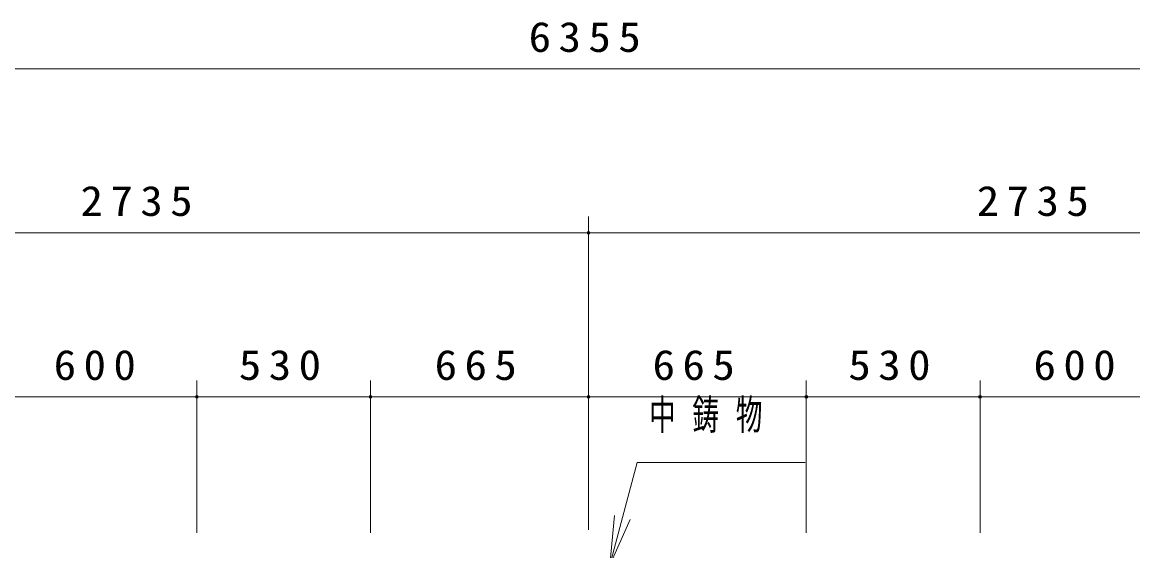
# Model space of a CAD drawing. Units: millimetres on the paper, scale 1:50. Extents: x 197 to 617, y 140 to 437.
# Drawn here: x 269 to 336.8, y 265 to 297.2 of the extents above; entities that cross this region are included whole.
import ezdxf

# ---------------------------------------------------------------- set-up
doc = ezdxf.new("R2010")
doc.units = ezdxf.units.MM
doc.layers.add('補助', color=2, linetype='Continuous', lineweight=13)
doc.styles.add('ＭＳ ゴシック', font='')
doc.styles.get('ＭＳ ゴシック').set_extended_font_data('MS Gothic')

# ---------------------------------------------------------------- blocks, each defined once
blk = doc.blocks.new('dimension_origin')
at = {"color": 0, "linetype": 'Continuous', "lineweight": -2}
blk.add_circle((0, 0), 1.25, dxfattribs=at)

msp = doc.modelspace()

# ---------------------------------------------------------------- linework, layer by layer
at = {"layer": '補助'}
for p, q in [((240.026, 294.383), (367.135, 294.383)), ((303.581, 266.272), (303.581, 285.383)), ((303.581, 266.272), (303.581, 285.383)), ((248.881, 284.383), (303.581, 284.383)), ((303.581, 284.383), (358.281, 284.383)), ((279.681, 266.098), (279.681, 275.383)), ((279.681, 266.098), (279.681, 275.383)), ((290.281, 266.098), (290.281, 275.383)), ((290.281, 266.098), (290.281, 275.383)), ((303.581, 266.272), (303.581, 275.383)), ((303.581, 266.272), (303.581, 275.383)), ((316.881, 266.098), (316.881, 275.383)), ((316.881, 266.098), (316.881, 275.383)), ((327.481, 266.098), (327.481, 275.383)), ((327.481, 266.098), (327.481, 275.383)), ((267.681, 274.383), (279.681, 274.383)), ((279.681, 274.383), (290.281, 274.383)), ((290.281, 274.383), (303.581, 274.383)), ((303.581, 274.383), (316.881, 274.383)), ((316.881, 274.383), (327.481, 274.383)), ((327.481, 274.383), (339.481, 274.383)), ((305.657, 267.026), (306.557, 270.383)), ((306.557, 270.383), (307.557, 270.383)), ((307.557, 270.383), (316.819, 270.383)), ((305.174, 267.155), (304.881, 264.128)), ((304.881, 264.128), (305.657, 267.026)), ((306.14, 266.896), (304.881, 264.128))]:
    msp.add_line(p, q, dxfattribs=at)

# ---------------------------------------------------------------- block references
at = {"layer": '補助', "xscale": 0.0667, "yscale": 0.0667, "rotation": 180}
for p in [(303.581, 284.383), (279.681, 274.383), (290.281, 274.383), (303.581, 274.383), (316.881, 274.383), (327.481, 274.383)]:
    msp.add_blockref('dimension_origin', p, dxfattribs=at)
at = {"layer": '補助', "xscale": 0.0667, "yscale": 0.0667}
for p in [(303.581, 284.383), (279.681, 274.383), (290.281, 274.383), (303.581, 274.383), (316.881, 274.383), (327.481, 274.383)]:
    msp.add_blockref('dimension_origin', p, dxfattribs=at)

# ---------------------------------------------------------------- texts
at = {"layer": '補助', "char_height": 1.833, "style": 'ＭＳ ゴシック'}
for s, insert, attachment_point in [('\\T1.33;\\W1.1;6355', (303.581, 295.383), 8), ('\\T1.33;\\W1.1;2735', (276.231, 285.383), 8), ('\\T1.33;\\W1.1;2735', (330.931, 285.383), 8), ('\\T1.33;\\W1.1;600', (273.681, 275.383), 8), ('\\T1.33;\\W1.1;530', (284.981, 275.383), 8), ('\\T1.33;\\W1.1;665', (296.931, 275.383), 8), ('\\T1.33;\\W1.1;665', (310.231, 275.383), 8), ('\\T1.33;\\W1.1;530', (322.181, 275.383), 8), ('\\T1.33;\\W1.1;600', (333.481, 275.383), 8), ('\\T1.63;\\W0.65;中鋳物', (307.282, 274.216), 1)]:
    msp.add_mtext(s, dxfattribs=dict(at, insert=insert, attachment_point=attachment_point))

doc.saveas('drawing.dxf')
